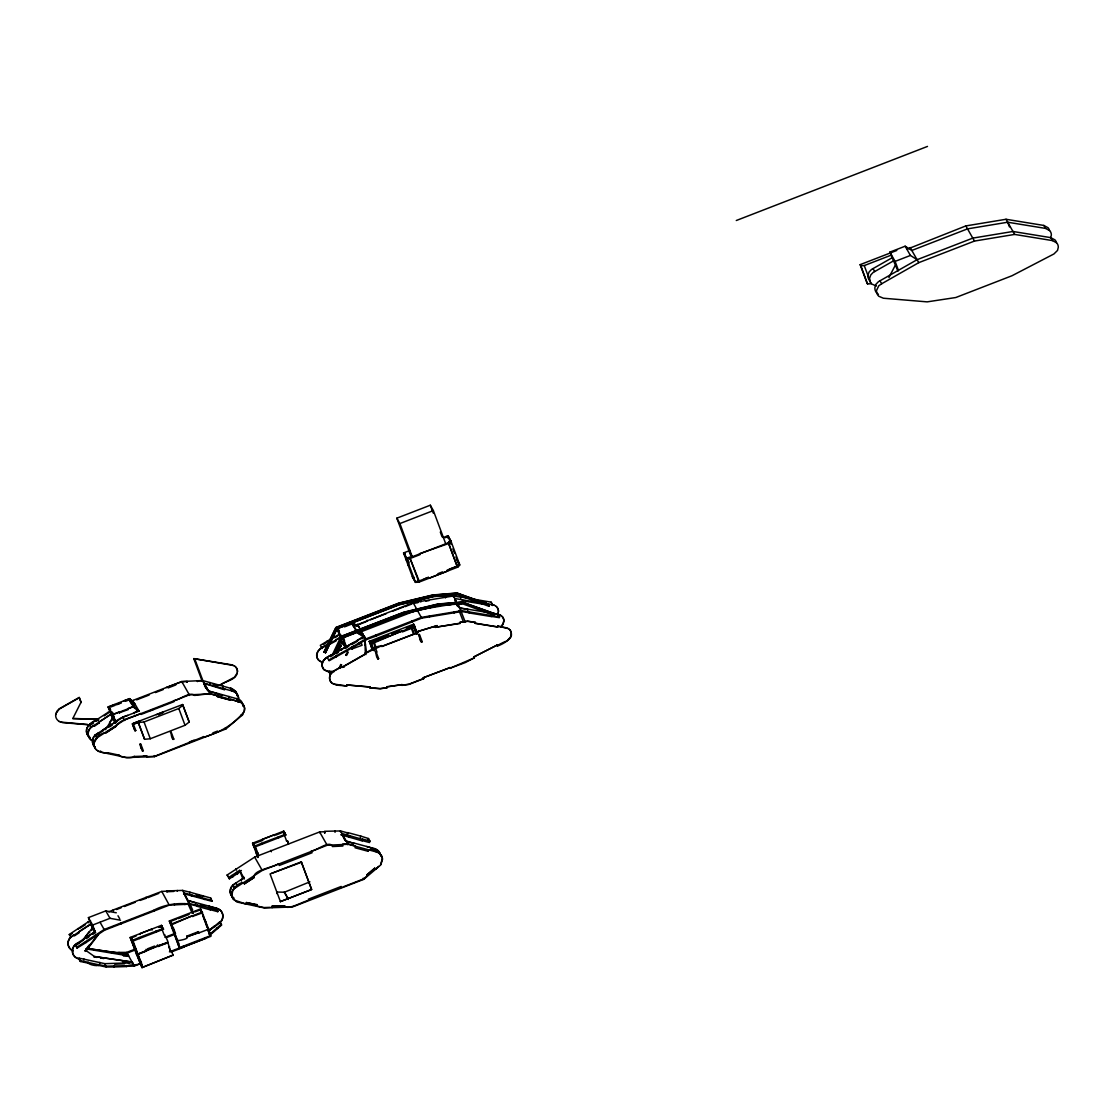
<?xml version="1.0" encoding="UTF-8"?>
<svg xmlns="http://www.w3.org/2000/svg" width="1114" height="1114" viewBox="0 0 1114 1114"><rect width="100%" height="100%" fill="white"/><g stroke="black" fill="none" stroke-linecap="round" stroke-linejoin="round"><path stroke-width="1.5" d="M134.14 756.253C133.652 758.857 118.933 757.562 118.906 754.916M146.575 755.835L146.7 756.879L146.575 755.835L143.469 755.946M271.886 907.283L272.122 906.155L284.557 905.738C286.604 910.918 302.103 902.02 307.13 900.808M141.52 962.412C138.025 966.534 128.57 963.582 126.592 966.548L114.157 966.966L114.046 965.949L106.303 966.2L98.812 964.599C99.411 967.119 86.892 964.459 88.103 962.301L80.514 960.672L79.066 958.137L104.855 963.666L132.594 962.788M119.114 953.417L118.989 952.414L111.219 952.665M126.592 966.548L126.481 965.546M272.108 907.687L272.122 906.183L284.557 905.779L284.543 907.269M276.732 893.553L276.745 892.049L284.53 892.217L287.788 897.954M284.53 892.217L284.516 892.927L284.279 892.272L309.901 881.842M244.648 710.398L244.676 708.866A9.135 8.731 -29.7 0 0 243.144 704.605L242.03 703.24M453.287 596.812L453.314 595.99L460.987 597.243L460.82 598.051M454.874 598.733L457.297 605.96M455.389 602.103L456.253 601.142L455.389 602.103L460.235 609.01L460.263 608.188L467.936 609.442L467.769 610.249M456.643 604.303L456.67 603.496M457.896 606.517L455.417 601.282M458.731 606.378L457.924 605.696M460.11 608.801L460.138 607.979L497.958 614.148L501.119 615.582M469.328 612.992L469.384 611.962L469.328 612.992L491.789 616.655L491.845 615.624L491.678 616.432L499.351 617.685L499.518 616.878L461.697 610.709L421.51 617.351L365.81 638.935L366.102 639.701L376.059 636.094L421.705 618.145L461.669 611.53L458.759 605.556M340.564 667.94L340.619 667.119L344.101 667.23M332.404 672.271L328.95 671.979L329.048 671.157L334.242 671.603M329.953 675.39L329.577 677.02A7.506 7.185 -29.7 0 0 331.749 682.952L336.442 685.124L346.816 685.987L346.788 684.957L369.862 686.878L369.876 687.909L380.25 688.772L387.004 687.756L386.781 686.725L402.043 684.65L386.906 686.948M369.862 686.878L369.876 687.909M104.758 964.487L104.855 963.666L106.192 967.008L98.603 965.392M202.609 681.559L202.72 680.738L197.373 680.779L197.387 681.587M204.043 684.08L204.168 683.272L232.339 691.07A8.703 8.313 -29.7 0 1 238.633 699.829M209.961 694.468L210.086 693.66L217.564 695.679L217.439 696.682L230.514 700.219L230.654 699.216L240.972 702.53M188.419 900.585L196.148 902.855L188.545 900.808L188.419 901.616L184.687 895.057M86.056 942.528L77.075 948.07L76.629 947.401L85.486 941.636L86.056 942.528L104.549 930.204L169.272 905.125L189.867 904.136L182.626 890.406L166.877 890.935L166.877 891.743L173.812 891.423M340.355 831.768L340.466 830.947L347.958 832.98L347.484 834.442M341.566 834.985L341.914 833.481L362.704 839.441L362.231 840.917L343.07 835.389M347.707 844.677L347.833 843.869L355.31 845.888L355.074 847.768L368.149 851.305C368.915 846.779 378.732 851.82 381.002 854.995A9.135 8.731 -29.7 0 1 382.534 859.27L380.807 864.896L363.735 879.364L292.383 907.005L264.269 907.952L236.962 902.034L233.188 898.901A9.065 8.661 -29.7 0 1 231.628 894.598C230.403 889.32 242.337 879.294 244.398 883.848L254.229 877.456C252.112 870.062 274.295 867.333 278.458 863.656L279.224 865.481L312.101 852.739L311.335 850.915C316.237 851.11 329.953 839.524 332.445 846.543L342.847 846.041L342.597 844.12L347.833 843.869M460.695 597.842L460.876 597.034L491.135 602.159L492.694 604.902L484.896 603.426M483.239 604.192L462.38 600.794L462.421 599.764M467.643 610.04L467.936 609.442M508.597 628.728L497.777 626.04L497.721 627.057L475.26 623.394L475.302 622.378L467.629 621.125L459.845 622.406L460.082 623.422L435.323 627.279L459.957 623.213M475.26 623.394L475.302 622.378M491.135 602.159L492.402 605.487L492.569 604.679L494.296 605.334M497.916 615.165L498.083 614.357L490.285 612.895M497.721 627.057L497.777 626.04M94.049 743.066L96.848 737.941L124.406 720.034L189.352 694.858L210.212 693.869L239.663 701.862M55.825 714.728L56.814 711.345L59.223 708.824L79.219 697.461L81.127 702.488L79.219 697.461M243.019 704.382A9.135 8.731 -29.7 0 1 244.565 708.657L242.949 714.492L225.877 728.96L154.54 756.615L126.411 757.562L100.525 752.006L100.608 751.003M108.002 753.426C109.826 752.799 102.028 753.189 100.399 751.797M79.066 958.137L78.857 958.945A8.62 8.244 -29.7 0 1 75.195 944.867L78.175 942.639L78.732 943.53L75.641 945.549L75.195 944.867M87.895 963.095L80.305 961.466L80.514 960.672M83.926 960.031L84.01 959.015M88.02 963.304L88.103 962.301M98.728 965.601L98.812 964.599M99.759 963.415L99.842 962.399M230.793 889.097L231.183 887.593M256.443 905.919L256.833 904.429L256.68 906.323L257.069 904.833L246.361 902.535L245.971 904.039L234.205 900.042M209.836 683.342L210.086 682.548L209.836 683.328M224.736 688.828L224.596 689.831L204.294 683.481L207.037 689.636M215.879 693.757L216.13 692.964L236.683 698.715A8.703 8.313 -29.7 0 1 243.019 705.998M222.911 686.878L223.162 686.085L223.037 687.087M230.514 689.12L230.765 688.327L232.172 688.717L235.667 691.474A9.135 8.731 -29.7 0 1 237.198 695.735M228.83 697.267L229.094 696.473L228.955 697.475M237.881 702.029L238.131 701.249M189.853 893.219L189.979 892.217L210.671 897.995L211.855 901.31L183.949 893.748L184.061 892.941L212.106 900.53M191.427 895.781L191.678 894.988M191.538 895.99L191.789 895.21M197.331 906.35L197.457 905.348L197.331 906.35L210.421 909.887L210.546 908.899L210.421 909.887M202.818 896.547L203.068 895.767M204.503 899.499L204.628 898.497M210.671 897.995L211.855 901.31M208.861 907.144L208.986 906.142M196.022 902.632L216.464 908.175L217.773 911.698L216.589 908.383L209.112 906.364M347.248 834.038L347.721 832.576L360.811 836.113L368.511 838.536L369.959 841.07L369.486 842.546L362.008 840.513L362.482 839.037L369.959 841.07M349.044 837.004L349.518 835.528M349.281 837.408L349.754 835.932M353.291 844.468L353.765 842.992L374.207 848.52A8.703 8.313 -29.7 0 1 380.292 854.354M360.337 837.589L360.811 836.113M368.038 840.012L368.511 838.536M368.149 851.305L368.623 849.829M373.956 850.4L374.429 848.924L366.729 846.501M237.198 673.065L234.483 677.228L221.059 684.386M497.61 614.51L498.195 612.965M497.735 614.719L498.39 611.363A7.088 6.781 -29.7 0 0 496.788 606.977M1050.572 238.229L1051.351 235.068A7.088 6.781 -29.7 0 0 1049.75 230.682L1045.531 228.398L1007.697 222.229L967.523 228.871L911.823 250.455L905.153 246.208L889.835 252.14L897.968 271.175M489.241 604.568L488.781 606.225L489.241 604.568L457.032 592.982L432.692 594.973L398.631 603.147L335.871 627.447L323.979 651.941L325.511 652.762L337.124 628.853L399.077 604.846L433.137 596.672L456.879 594.751L448.274 595.224M493.808 615.039L494.393 613.605L462.171 602.006L437.844 604.011L403.783 612.185L341.023 636.484L332.223 655.06M244.231 711.665C233.508 724.253 222.549 731.383 203.751 737.273L203.472 736.521M56.201 713.099L59.348 709.033L79.331 697.684M324.104 652.15L335.996 627.669L398.756 603.356L432.817 595.182L457.158 593.191L489.366 604.791M325.511 652.762L337.013 628.63L398.951 604.637L433.137 596.672M335.063 652.275L342.151 637.668L334.465 653.96M98.492 719.338L72.814 718.544L81.002 702.28M336.205 653.834L341.998 642.179L343.53 644.853L344.031 643.795M337.653 652.804L341.065 645.758M340.759 664.445L339.352 667.62L340.09 667.968L341.497 664.793M345.841 655.088L347.512 651.857L348.25 652.191L346.579 655.436L345.716 654.879M888.916 277.553L894.96 265.884M105.565 729.642L112.43 718.516L108.086 706.93L129.489 698.631L134.502 703.171L138.985 711.038L122.832 717.291L103.142 729.795L103.588 730.478L98.714 733.639M107.919 727.372L109.576 724.699M110.272 723.153L109.562 722.749L112.319 718.307L113.461 720.312L114.282 718.976M380.584 864.492L382.311 858.866A9.135 8.731 -29.7 0 0 380.765 854.591M353.444 624.272L353.918 623.589L353.57 624.494L352.191 623.617L352.678 622.935L353.946 625.163L352.609 625.302L355.909 629.883M357.274 625.859C355.756 627.168 358.081 624.453 358.987 626.959M355.338 630.092L355.812 629.396L352.038 623.074L352.316 623.84L344.477 626.876M359.39 629.702L360.337 629.313L359.154 629.772M359.864 629.02L362.44 633.532L361.966 634.228L360.24 631.206M355.812 629.396L357.942 632.181L357.469 632.863L362.175 636.01L362.537 635.105L364.25 636.205M83.717 938.893L88.981 931.958L89.761 932.655M83.842 939.102L92.267 928.004L88.41 917.616L105.774 910.89L116.288 912.784M91.348 930.566L92.935 928.463L92.267 928.004L94.801 932.46M85.973 949.309L89.134 945.145M85.054 950.91L98.366 934.312L97.712 933.838L98.492 934.521L85.722 951.37L84.929 950.688M330.816 674.067L333.211 671.547L341.65 666.757M129.697 700.065L130.282 699.453L131.424 701.472L130.018 701.333L131.953 704.73L132.538 704.118L134.516 706.889M132.413 702.419L132.998 701.806L134.905 704.145M136.897 710.286L137.356 709.451L136.897 710.286L133.833 706.276L127.929 708.56L128.333 709.534L119.407 712.737M134.891 708.462L135.351 707.641M138.275 711.428L138.86 710.816L137.356 709.451M500.868 626.583L502.999 623.979L503.793 620.818A7.088 6.781 -29.7 0 0 502.177 616.432M500.994 626.792L503.124 624.188L503.904 621.041A7.088 6.781 -29.7 0 0 502.303 616.655L499.559 614.594M108.378 713.113L107.933 712.445L89.245 724.587L86.767 728.236L86.405 731.257A9.065 8.661 -29.7 0 0 87.964 735.56L90.164 737.621M96.152 721.371L98.673 719.728C95.707 718.836 85.653 725.395 86.53 731.48A9.065 8.661 -29.7 0 0 88.09 735.769L89.092 736.925M115.856 726.244L106.15 732.859C102.516 732.135 92.796 738.387 94.008 744.612A9.065 8.661 -29.7 0 0 95.567 748.914M379.999 853.853L377.507 852.252L348.055 844.273L327.196 845.261L262.25 870.424L234.706 888.345L232.812 890.587L231.865 895.002A9.065 8.661 -29.7 0 0 233.425 899.304M450.78 540.722L459.873 565.174L457.478 567.221L418.934 582.162L415.494 582.371L406.401 557.919L409.841 557.71L448.385 542.769L450.78 540.722L447.939 535.737L443.191 537.575M450.279 542.156L451.073 541.488L448.093 536.001L447.313 536.307L447.939 537.672L447.313 536.307M457.325 565.884L458.272 566.553L457.325 565.884L459.595 564.422L457.255 560.3M457.993 565.787L447.229 570.062L447.647 571.036L428.779 578.347L428.375 577.372L424.156 579.002M457.603 566.636L458.801 565.09M411.999 626.764L412.96 627.433L411.498 628.199L413.489 625.984L416.594 633.922M369.249 641.358L369.904 642.5L373.343 642.291L411.888 627.349L414.283 625.302L413.628 624.16L369.249 641.358L371.101 646.329L371.881 646.023M413.628 626.096L414.561 626.068L413.099 626.834L412.821 626.068M214.765 925.706L208.652 930.844L219.04 923.478M214.891 925.929L219.737 921.849L220.266 922.462A8.703 8.313 -29.7 0 0 216.589 908.383M210.643 933.56L221.171 924.369L219.737 921.849M208.764 931.039L214.877 925.915L215.406 926.528M216.464 908.175A8.703 8.313 -29.7 0 1 220.14 922.239L221.7 924.982L209.822 935.245M366.534 876.426L363.498 878.96L343.07 886.883M378.537 866.372L375.724 869.31L374.736 868.182L367.035 874.991M182.947 705.246L189.185 722.039L185.035 725.284L150.293 738.749L144.597 739.306L137.955 721.816L138.359 722.526L144.04 721.969L178.797 708.504L182.947 705.246L182.543 704.535L132.315 723.738L134.878 730.617L135.783 730.519L135.003 730.826L132.441 723.961M408.991 558.546L409.228 557.404L408.991 558.546L410.133 558.476L419.978 554.661L419.574 553.686L448.677 543.535L449.471 542.852L448.51 542.184L449.986 541.404M409.91 550.483L403.56 552.934L406.68 558.685L408.337 558.239M416.358 581.55L417.151 581.926L415.216 581.619L412.876 577.498L413.656 577.205L413.155 578.263L412.375 576.62M418.321 581.856L417.513 581.466L419.17 581.035L410.008 558.253M419.17 581.035L417.513 581.466M370.029 642.987L371.839 642.82L370.642 643.238L372.884 649.281M371.324 643.182L371.561 642.054L372.995 642.75M372.48 643.112L374.137 642.681M110.592 711.011L107.933 712.445M104.173 715.856L106.986 714.032M93.618 723.014L89.816 725.479L89.371 724.81M93.172 741.186A8.62 8.244 -29.7 0 1 90.93 727.553L110.829 714.325M93.047 740.963A8.62 8.244 -29.7 0 1 90.819 727.331L93.91 725.325L94.481 726.203L99.23 722.833M94.899 747.021A8.62 8.244 -29.7 0 1 95.163 734.975L115.313 722.178M127.762 715.383C124.865 715.759 115.605 720.09 116.385 722.151M95.289 735.198L98.269 732.97L98.84 733.861L95.734 735.867L95.289 735.198A8.62 8.244 -29.7 0 0 95.024 747.229M109.395 726.996L112.236 725.144M210.086 693.66L194.588 695.428C189.965 691.028 179.284 700.205 173.589 700.706L173.993 701.681L141.116 714.422L140.712 713.447C133.583 717.221 119.184 719.379 115.981 726.467L106.039 732.636M73.064 950.855A8.62 8.244 -29.7 0 1 70.836 937.222L69.277 934.479L87.839 922.114L88.285 922.796M90.499 920.679L87.839 922.114M79.86 928.268L85.472 924.62M72.243 933.504L69.722 935.161L69.277 934.479M94.913 931.22L90.735 923.993L78.69 931.819L79.247 932.71L74.387 935.885L73.816 934.994L70.711 937.013A8.62 8.244 -29.7 0 0 72.939 950.646M70.836 937.222L90.861 924.202M80.305 961.466L78.746 958.722A8.62 8.244 -29.7 0 1 75.07 944.658L95.094 931.638M78.621 943.307L83.48 940.146M86.279 938.615L88.967 936.874M92.977 934.27L95.651 932.529M85.486 941.636L104.173 929.494L153.495 910.375C174.118 899.555 196.844 903.148 218.024 910.918M229.4 878.807L228.565 877.54L239.635 870.354L240.471 871.608L229.4 878.807L227.117 875.019L254.66 857.112L319.621 831.949L324.842 831.698L324.856 833.216M233.717 897.954A8.62 8.244 -29.7 0 1 232.812 885.003L243.882 877.804M233.94 898.357A8.62 8.244 -29.7 0 1 233.035 885.407L235.903 882.984L236.739 884.251M244.105 878.208L240.777 879.823L241.613 881.09M244.398 883.848L254.229 877.456M219.681 685.375C224.986 680.946 237.171 680.32 237.407 671.464A7.088 6.781 -29.7 0 0 235.792 667.077M505.561 641.358C483.365 651.732 512.927 642.305 511.396 634.186A7.088 6.781 -29.7 0 0 509.794 629.8L508.485 628.505M870.145 281.104A7.506 7.185 -29.7 0 1 867.973 275.172L869.087 271.997L871.496 269.477L892.328 257.64M907.172 249.188L965.838 225.919L1006.026 219.277L1043.846 225.446L1048.065 227.743A7.088 6.781 -29.7 0 1 1049.499 230.528M876.398 286.02L871.83 284.056A7.506 7.185 -29.7 0 1 869.644 278.124L870.772 274.949L873.167 272.429L894.013 260.592M878.431 294.277L877.094 293.302A7.506 7.185 -29.7 0 1 874.922 287.37L876.036 284.195L878.445 281.675L917.087 259.701L972.787 238.118L1012.974 231.475L1050.794 237.644L1055.014 239.942A7.088 6.781 -29.7 0 1 1056.448 242.727M881.661 283.778L918.771 262.653L974.471 241.07L1014.645 234.427L1052.479 240.596L1056.699 242.88A7.088 6.781 -29.7 0 1 1058.3 247.266L1057.52 250.427L1053.928 253.964L1011.999 275.743L955.798 297.522L927.154 301.866L883.346 298.218L878.779 296.254A7.506 7.185 -29.7 0 1 876.593 290.322L878.779 285.769L881.661 283.778L879.99 280.825M327.488 641.901L327.098 641.204L338.753 634.562M354.67 625.789L413.127 602.632L453.314 595.99L456.253 601.142M328.95 641.079L331.861 639.408M334.785 637.751L337.695 636.094M323.478 644.477L326.235 642.903M339.979 637.487L335.62 639.979L336.136 640.884L329.048 644.644M341.371 636.985L320.345 648.933L317.936 651.453L316.822 654.628A7.506 7.185 -29.7 0 0 318.994 660.546M329.048 671.157L330.385 674.499L328.825 671.77L324.258 669.806A7.506 7.185 -29.7 0 1 322.085 663.874L323.199 660.699L325.608 658.179L353.792 642.444M362.997 636.916L356.786 640.731M341.135 649.657L364.375 636.414L366.59 652.846M335.829 653.305L338.628 651.718M330.426 656.675L333.183 655.102M345.883 647.875L348.793 646.217M351.704 644.56L357.51 641.26M361.869 638.768L364.779 637.124M328.714 660.059L359.042 643.07M365.81 638.935L358.931 642.862L359.446 643.781L329.117 660.755L327.154 657.316M359.321 643.558L366.214 639.645L362.44 633.532M331.875 683.161A7.506 7.185 -29.7 0 1 329.688 677.228L330.691 673.845L333.086 671.324L341.525 666.548L342.054 667.467L365.378 654.183L364.849 653.264C369.528 651.412 377.855 644.268 381.977 646.51L418.001 632.557L417.597 631.582C452.632 621.069 433.541 626.5 417.597 631.582M364.974 653.486L381.698 645.744M341.928 667.244L365.253 653.974M406.68 558.685L407.432 558.295M415.216 581.619L415.954 581.23M473.979 656.856L497.276 645.02L473.979 656.856L474.467 657.789L465.095 662.663L450.209 668.163L474.467 657.789M203.709 684.316L204.475 683.954L208.959 691.822M183.601 893.985L184.381 893.637L188.182 902.173M188.085 901.839L188.851 901.491M340.787 834.832L342.221 834.177L344.769 839.859M191.775 910.166C193.363 909.233 190.494 911.628 193.126 913.188M241.39 870.507L239.914 871.092L242.323 877.442L244.022 877.261M736.284 220.516L927.489 146.421M860.161 264.645L860.816 265.786L864.255 265.578L871.009 283.736L867.555 283.945L866.915 282.803L860.161 264.645L896.798 250.455M864.255 265.578L891.562 255.009M889.835 252.14L895.113 261.386L910.416 255.454L917.087 259.701M410.941 556.109L396.835 518.177L430.31 505.213L433.36 510.588L445.711 543.771M396.835 518.177L399.898 523.552L433.36 510.588M404.507 552.892L404.869 554.118L403.811 553.964L404.507 552.892L403.714 553.198L404.34 554.577L405.134 554.271M403.728 553.477L404.786 553.658L403.992 553.964M447.313 536.586L448.107 536.28L447.675 537.533L448.441 536.614M445.057 537.728L448.232 536.502M447.591 537.073L448.385 536.767M407.028 559.813L406.109 559.91M412.528 576.899L413.308 576.592L413.948 577.957M412.807 577.651L413.6 577.344M437.802 573.724L442.523 571.886M450.042 568.976L457.2 566.469L448.552 543.326M108.991 706.833L114.895 704.549L115.174 705.301L110.746 707.014M130.992 699.996L129.6 698.84L123.584 700.915M116.524 704.521L120.925 702.809M116.65 704.73L121.05 703.031M125.464 701.319L129.892 699.606L129.6 698.84M109.757 708.991L108.963 709.298L109.868 709.2M130.241 701.472L181.749 681.517L202.609 680.529L230.765 688.327M110.37 709.256L109.868 710.314L110.648 710.008L108.866 706.624M187.096 681.49L187.11 682.297L187.096 681.49L181.861 681.726L166.111 687.575M168.061 687.951L175.817 684.943M136.646 699.857L149.179 695.011M155.431 692.574L163.257 689.552M110.676 711.484L109.896 711.776L110.801 711.693M113.224 714.269L119.128 711.971L119.532 712.946M108.086 706.93L112.556 714.784L133.959 706.499L138.985 711.038M114.227 716.845C113.182 717.945 114.338 713.461 111.846 711.846L111.344 712.918M339.06 630.566L338.559 631.624L339.352 631.318L337.667 628.115M113.461 720.312L113.962 719.254M370.558 619.732L386.21 613.661M392.476 611.238L403.449 606.991M359.112 624.425L366.144 621.709M404.953 606.67L411.929 603.969M115.16 719.338C113.071 718.976 117.262 719.964 116.371 722.596M138.86 710.816L133.931 712.723L134.334 713.698M341.789 635.356L341.288 636.414L336.888 628.421L342.123 642.388L342.903 642.082M150.39 710.565L153.523 709.353M494.393 613.605L462.296 602.228L438.206 604.178L403.686 612.463L341.023 636.484M344.505 636.762L347.652 635.537M350.088 634.59L353.277 633.365M356.452 632.125L404.09 613.661L438.15 605.501L462.018 603.788L455.111 604.122M342.277 637.89L404.215 613.884L438.275 605.71M364.375 636.414L357.705 632.167L342.402 638.099L345.8 647.373M360.435 632.042L417.318 609.999L451.546 604.345M361.73 634.298L362.913 633.838M133.75 723.181L139.459 720.981L139.863 721.942L133.388 724.197L138.15 722.345M158.411 714.756L163.048 712.695M345.131 643.015C343.92 644.171 345.41 639.38 343.056 637.584M351.954 648.947L362.106 645.271L361.409 643.405L358.123 644.421M369.402 641.622L370.53 641.929L369.751 642.235L372.438 649.309M405.983 627.99L414.06 625.191L413.28 625.483L413.781 624.425M388.549 634.743L369.681 642.388L370.196 641.316M391.724 633.518L399.648 630.44M413.336 625.344L414.13 625.038L417.374 633.615M370.182 643.265L370.976 642.959L373.789 650.52M413.781 626.36L414.561 626.068M373.622 643.043L401.917 630.956L402.321 631.93L412.166 628.115M372.354 650.033L370.753 645.73L371.547 645.424M414.7 629.438L415.132 628.533M372.591 648.014L371.798 648.32L372.703 648.237M381.573 645.535L381.865 646.287L418.001 632.557M375.056 651.551C376.156 650.27 375.669 657.051 377.855 658.945L378.635 658.639L375.85 651.244M418.655 634.66C419.936 632.863 418.78 642.792 422.234 641.748L419.435 634.353M139.891 744.11C141.088 742.941 139.668 747.773 141.938 749.611M170.345 732.316C171.445 731.049 170.818 737.51 173.018 739.404L173.812 739.097L171.124 732.009M421.315 641.845L422.234 641.748M142.453 750.989L143.358 750.892L140.684 743.804M189.38 741.98L194.073 740.156M212.844 732.887L217.522 731.076M203.597 736.73L154.414 756.392L146.575 756.657M423.25 677.744L450.042 667.62L423.25 677.744L423.654 678.718L408.894 684.442L402.015 685.249L408.768 684.219L423.543 678.496M257.807 857.334L252.558 843.201L283.778 831.1L284.724 833.007L283.931 833.314L284.446 832.255L284.724 833.007M275.631 835.124L284.07 831.866M261.748 844.328L285.852 834.985L285.56 834.233L261.344 843.354L261.748 844.328L254.619 847.086L253.797 845.387L254.577 845.08L252.962 844.175L253.992 846.974L254.786 846.668L253.992 846.974M253.212 844.356L254.284 844.816L252.836 843.966L262.793 840.36L262.389 839.385L273.947 834.915L274.225 835.667M285.852 834.985L283.652 832.562M254.076 846.153L255.398 846.779L257.682 852.892L256.763 852.99L257.682 852.892M284.53 834.344L285.031 833.286M252.558 843.201L254.326 846.334L261.344 843.354M285.226 834.873L284.321 834.957L285.226 834.873L283.778 831.1M287.468 840.889L286.563 840.973L287.468 840.889L288.596 843.925M256.234 852.99C257.097 851.124 255.83 856.22 257.933 857.543M113.544 910.96L113.141 909.985L161.767 891.409L166.989 891.158L167.003 891.966M108.768 911.934L113.141 909.985M147.967 897.619L158.815 893.4M116.552 909.539L121.245 907.715M124.378 906.504L135.337 902.256M140.03 900.432L146.421 898.218L146.018 897.243M88.41 917.616L92.643 925.052L110.008 918.312L120.521 920.22M271.621 873.348L301.295 861.846L311.655 889.501L280.422 901.602L311.655 889.501M301.532 862.25L270.061 873.947L280.422 901.602M177.878 942.945L178.95 943.321L179.34 947.93L169.328 921L200.562 908.899L208.722 929.187L198.835 932.933L198.389 931.666L186.832 936.15C190.773 939.924 173.171 940.717 177.808 941.274L172.67 927.572M169.607 921.765L176.736 918.994M195.131 911.865L200.84 909.651L201.369 910.598L201.091 909.832L200.59 910.904M145.92 949.42L146.561 951.008L136.716 954.823L130.213 937.445L161.446 925.344L162.379 927.252L161.6 927.558L162.101 926.5L162.379 927.252M169.857 921.946L171.236 922.671L172.057 924.369L171.264 924.676M178.407 918.604L189.199 914.427M170.136 922.698L170.651 921.64M131.898 937.654L136.117 936.025M158.912 927.182L161.725 926.096M159.037 927.405L161.85 926.319M171.236 922.671L170.72 923.729L171.514 923.422M200.047 909.957L202.623 912.784L192.652 916.376M201.954 911.628L200.896 911.168M131.146 939.353L131.661 938.294L131.146 939.353L130.491 938.197M202.33 912.018L171.096 924.133L177.168 940.55L177.962 940.258M130.213 937.445L142.007 967.509L142.801 967.203L133.053 941.024L132.246 939.325L131.452 939.631L132.274 941.33L139.403 938.559L138.999 937.584L163.229 928.463L163.507 929.229L139.403 938.559M161.307 926.806L163.507 929.229M131.731 940.383L132.524 940.077M161.6 927.558L162.184 928.589L162.686 927.53M192.778 916.599L192.374 915.624L171.389 924.885L169.328 921M131.995 940.564L138.999 937.584M132.315 940.689L131.647 941.205M162.101 929.41L162.881 929.104L161.446 925.344M171.876 927.878L173.213 927.377L175.455 933.393L174.536 933.49L175.455 933.393M202.748 915.666L203.528 915.36M172.002 928.087L172.795 927.781M164.997 934.911C163.48 934.632 168.2 939.868 167.935 942.723L158.104 946.538L157.464 944.951M164.928 937.306L174.327 933.671M204.99 921.682L205.77 921.375M135.657 948.919L126.676 952.386L118.989 952.414M166.78 937.459L174.606 934.423M134.432 950.256L126.954 953.152L126.676 952.386L134.307 966.075L140.294 963.749M147.368 948.863L154.581 946.065M167.935 942.723L157.77 945.758L136.618 954.656L167.741 942.166L170.651 951.481L171.319 950.785L170.651 951.481M187.124 936.832L198.668 932.362L198.389 931.666M208.597 928.979L207.622 928.756L209.307 934.242L210.1 933.936L209.028 933.56L209.307 934.242M186.999 936.707L198.752 932.794M207.469 929.786L208.137 929.271M208.318 931.137L209.39 931.527L208.597 931.833M168.855 947.151L169.634 946.844M139.194 958.653C137.133 957.664 141.617 960.393 140.991 962.969L140.085 962.886M139.445 960.728L140.225 960.421M139.57 960.936L140.35 960.63M208.959 936.261L179.284 947.763L179.577 948.446L210.811 936.345L208.402 928.435M169.398 951.871L183.49 946.399L183.768 947.165L171.25 952.024M209.78 936.136L210.574 935.83L209.808 933.254M183.364 946.19L183.657 946.956L205.658 938.42L205.366 937.668M141.993 967.579L173.116 955.088L141.993 967.579L136.507 954.266M450.237 541.71L451.073 541.488M425.813 601.128L429.099 600.585M414.854 603.175L417.931 602.66M459.845 622.406L467.741 621.334L475.427 622.587M364.682 644.992C365.643 642.931 364.612 652.943 365.977 654.586M371.477 687.839L380.125 688.563L387.004 687.756M434.711 596.324L444.89 595.503M439.849 605.362L451.727 604.387M409.228 557.404L407.543 557.849L407.821 558.615M324.634 832.812L324.606 831.295L340.466 830.947L348.055 844.273M134.265 756.476L146.7 756.058M257.961 906.253L264.046 907.548L270.312 907.339M123.557 956.063L128.514 955.896L127.915 954.406L90.318 948.905L127.915 954.406M114.672 964.153L124.601 963.819M106.192 967.008L114.157 966.966M126.467 966.325L134.307 966.075M122.916 955.088L128.11 954.921M126.592 965.768L114.046 965.949M98.366 719.115L72.814 718.544M369.973 687.087L346.788 684.957M333.086 683.926L346.816 685.987M60.755 722.081L87.728 724.518M59.209 721.412L62.565 722.624L89.524 724.866M132.274 962.05L94.662 956.55L132.274 962.05L132.872 963.54M476.75 600.446L479.953 600.975M483.281 601.713L486.358 602.214M454.749 598.51L483.406 603.384M490.244 613.911L493.307 614.413M497.888 626.249L507.176 627.948M475.135 623.186L497.596 626.848M201.996 680.682L193.752 658.625L231.587 664.779L234.734 666.228M233.299 665.448L193.752 658.625M461.669 611.53L469.203 612.77M86.029 948.85L128.514 955.896M93.66 956.842L97.057 957.413M100.455 957.97L103.853 958.541M122.554 961.633L129.349 962.761M328.95 671.979L324.383 670.015A7.506 7.185 -29.7 0 1 322.211 664.097C322.433 658.666 332.682 653.626 334.437 654.099M108.323 752.841L119.031 755.125M246.361 902.535L257.069 904.833M88.229 962.51L98.937 964.808M100.525 752.006L97.642 750.752M208.527 690.917L216.255 693.173L208.638 691.126M346.162 840.945L354.001 843.395L346.384 841.335M218.01 685.556L213.108 684.219L218.01 685.542M217.495 694.189L222.354 695.512M182.626 890.406L189.979 892.217M196.273 894.779L201.188 896.102M200.631 904.749L205.491 906.058M211.855 907.966L216.339 909.177M189.867 904.136L197.22 906.128M210.295 909.678L217.773 911.698M456.754 594.528L488.781 606.225M461.906 603.565L489.143 613.536M320.205 661.312L321.751 661.981M321.876 662.189L318.869 660.337A7.506 7.185 -29.7 0 1 316.696 654.419C317.295 649.17 325.789 644.045 329.173 644.853M323.979 651.941L325.399 652.553M340.438 645.633L341.19 645.981M340.884 664.654L341.622 665.002M99.104 751.63L96.458 749.833M494.17 605.125L495.73 606.113M358.861 626.736L352.191 622.489L354.043 623.798M354.517 624.954L356.675 626.333M87.992 947.387L90.429 949.114M94.787 956.759L86.224 950.702M59.334 721.635L57.872 720.438A7.506 7.185 -29.7 0 1 55.7 714.52M240.847 702.321L242.156 703.463M495.605 605.905L496.914 607.186A7.088 6.781 -29.7 0 1 498.515 611.572M234.608 666.005L235.917 667.3A7.088 6.781 -29.7 0 1 237.519 671.672M133.931 707.501L134.766 708.253M96.57 750.056L95.442 748.692A9.065 8.661 -29.7 0 1 93.882 744.389M217.133 927.767L217.773 928.589M375.724 869.31L374.736 868.168L366.798 874.852L367.55 875.576M241.265 714.701L241.919 715.536M235.75 868.85L236.586 870.118M236.53 872.359L237.602 874.03M231.656 875.534L232.729 877.205M227.117 875.019L227.952 876.286M233.035 885.407L233.87 886.674M99.355 723.042L98.784 722.151L111.581 713.823L112.152 714.715M96.737 737.719L97.183 738.401L95.163 734.975M95.317 935.245L95.888 936.136M78.008 928.505L78.453 929.187M114.589 720.828L111.679 714.06M225.334 728.041L225.877 728.96M1043.846 225.446L1045.531 228.398M1050.794 237.644L1052.479 240.596M1006.026 219.277L1014.645 234.427M965.838 225.919L974.471 241.07M910.138 247.503L918.771 262.653M905.153 246.208L910.416 255.454M873.042 268.627L874.713 271.565M497.958 614.148L499.518 616.878M507.023 640.87L510.491 637.124L511.27 633.963A7.088 6.781 -29.7 0 0 509.669 629.577M454.721 599.332L456.211 601.964M428.375 577.372L418.53 581.188M409.186 551.36L412.236 556.735L399.898 523.552M404.869 554.118L408.56 564.311L408.03 565.077M415.494 582.371L412.653 577.386L403.56 552.934M420.883 601.936L420.786 601.128M411.428 628.393L413.684 634.451M374.36 642.764L376.045 647.304M378.635 658.639L377.855 658.945M360.337 629.313L357.427 624.216L357.705 624.982M358.833 633.741L359.307 633.044L357.705 632.167M354.948 645.647L351.383 647.29L352.08 649.17M343.251 644.101L345.702 648.404M341.009 649.434L341.525 650.353M327.098 641.204L320.331 645.34L322.169 648.557M335.606 656.132L336.122 657.051M374.207 848.52L376.1 851.862M342.541 835.597L345.521 840.847M363.735 879.364L363.22 878.208M327.196 845.261L319.621 831.949L319.76 832.743M232.339 691.07L230.654 688.104L235.541 691.251A9.135 8.731 -29.7 0 1 237.087 695.526M238.257 701.458L236.572 698.506A8.703 8.313 -29.7 0 1 242.894 705.775M341.497 887.482L341.204 886.466L308.327 899.207L308.62 900.223M230.403 700.01L217.314 696.459M194.713 658.778L203.291 681.74M202.609 680.529L210.212 693.869M204.795 685.389L207.775 690.638M204.447 685.625L205.951 688.243M181.749 681.517L189.352 694.858M189.185 722.039L182.543 704.535M284.279 892.272L288.359 899.444M254.66 857.112L262.25 870.424M163.674 711.846L156.545 714.617M173.812 739.097L173.018 739.404M239.635 870.354L244.398 878.946M133.36 700.525L133.513 701.068M129.489 698.631L133.959 706.499M232.812 885.003L234.706 888.345M154.54 756.615L154.275 755.584M122.721 717.068L124.406 720.034M113.182 719.56L115.369 723.39M89.245 724.587L90.93 727.553M193.697 912.422L193.418 911.67M177.279 891.256L177.279 890.448M198.668 932.446L198.835 932.933M161.767 891.409L169.272 905.125M170.929 922.392L170.386 921.459L172.099 926.04M173.213 927.377L172.419 927.684M162.881 929.104L161.976 929.201L164.343 935.44M131.396 938.113L132.246 939.325M117.987 915.75L119.671 918.73M105.774 910.89L110.008 918.312M100.093 922.308L104.549 930.204M90.735 923.993L95.205 931.847L83.049 939.478M75.07 944.658L77.075 948.07M497.164 644.811L497.652 645.744M124.281 719.811L124.643 720.535M188.545 900.808L192.666 910.027M189.352 904.693L193.251 913.41M188.21 904.248L192.262 913.327M171.319 950.785L173.227 955.478M168.743 946.775L170.539 951.091M142.801 967.203L132.998 942.416M460.723 610.402L465.165 621.835M459.024 610.556L463.466 622.002M110.578 713.28L112.319 716.803L110.746 712.417M174.536 933.49L179.577 948.446M1007.697 222.229L1009.437 226.908M895.113 261.386L898.427 270.326M860.816 265.786L867.555 283.945M455.918 557L458.759 564.645M447.939 535.737L451.031 544.384M452.855 548.923L454.526 553.421M458.133 565.188L458.411 565.94M448.385 542.769L457.478 567.221M430.31 505.213L433.249 513.108M440.295 532.074L442.063 536.823M409.841 557.71L418.934 582.162M449.931 667.411L450.334 668.386M408.002 559.827L409.13 562.876M418.767 634.869L421.44 642.054M413.628 624.16L417.109 633.615M417.054 633.894L413.573 626.416L416.385 633.977M411.665 621.166L412.069 622.141M413.002 624.731L413.28 625.483M411.888 627.349L414.422 634.158M423.376 677.953L423.654 678.718M375.655 635.133L376.059 636.094M367.147 620.192L367.55 621.166M373.343 642.291L377.005 652.122M371.157 642.862L373.97 650.423M357.065 631.889L357.343 632.655M345.535 644.212L346.593 647.067M337.918 628.547L338.196 629.299M337.793 628.338L339.255 632.237M301.295 861.846L311.433 889.097M284.446 835.18L286.674 841.195M278.305 836.781L278.709 837.756M270.869 850.344L271.398 851.764M257.557 852.683L258.671 855.677M253.741 843.869L258.072 855.51M254.326 846.334L257.877 855.984M178.797 708.504L185.035 725.284M144.04 721.969L150.293 738.749M133.833 706.276L134.126 707.042M132.97 705.023L129.962 701.166L131.034 701.625M138.359 722.526L144.597 739.306M133.388 724.197L135.783 730.519M140.016 744.319L142.578 751.198M200.562 908.899L203.11 915.778M203.235 915.986L210.574 935.83M202.873 915.875L205.115 921.905M205.519 923.102L207.093 927.349M112.556 714.784L115.578 722.902M113.057 716.483L114.255 720.006M161.906 927.837L162.184 928.589M153.495 910.375L153.899 911.349M155.96 931.012L156.364 931.986M152.005 930.134L151.601 929.16L140.058 933.629L140.336 934.381M120.618 923.116L121.022 924.091M92.643 925.052L95.4 932.46M287.342 840.68L288.47 843.716M114.296 719.797L114.645 720.869M186.832 936.15L187.291 937.403M421.705 618.145L413.127 602.632L413.322 603.426M189.227 694.649L189.366 695.442M181.861 681.726L182.014 682.534M459.971 622.615L460.082 623.422M453.913 612.004L454.15 613.02M445.419 597.062L445.516 597.87M435.212 626.472L435.449 627.502M429.294 616.07L429.517 617.086M364.807 640.285L365.392 644.644M401.917 684.442L402.14 685.458M386.781 686.725L386.878 687.533M341.789 834.289L341.803 835.013M335.022 830.793L335.036 832.311M184.757 903.579L184.882 904.596M174.355 904.067L174.48 905.097M232.213 690.847A8.703 8.313 -29.7 0 1 238.507 699.62M374.429 848.924A8.703 8.313 -29.7 0 1 380.765 856.206M134.557 946.705L133.764 947.011L134.557 946.705M135.212 946.928L134.418 947.234L135.212 946.928"/></g></svg>
